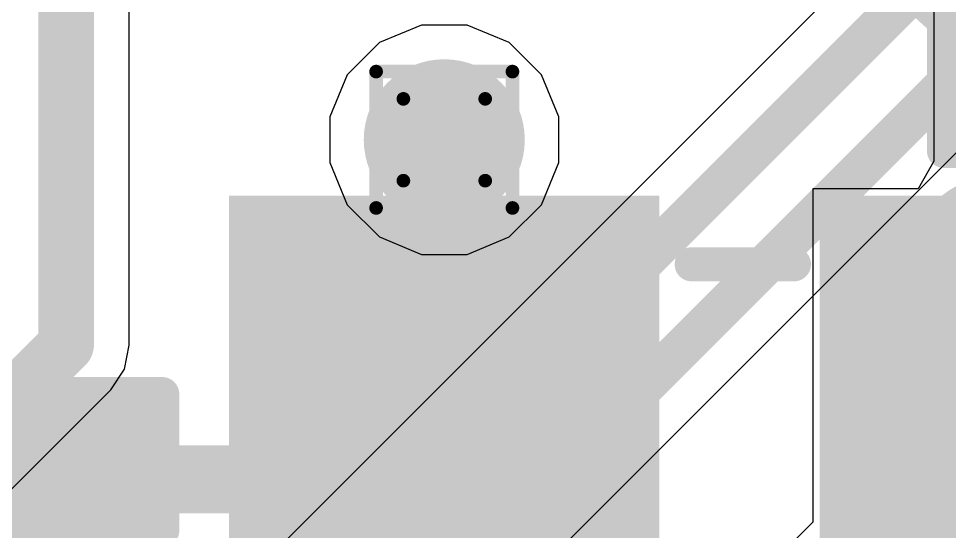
# Model space of a CAD drawing. Header units: inches. Extents: x -11 to 5433, y -4 to 5447.
# Drawn here: x 21.731 to 25.199, y 22.984 to 24.894 of the extents above; entities that cross this region are included whole.
import ezdxf

# ---------------------------------------------------------------- set-up
doc = ezdxf.new("R2010")
doc.units = ezdxf.units.IN
for name, color, linetype in [('Bottom Layer', 5, 'Continuous'), ('Drill Drawing', 1, 'Continuous'), ('Ground', 16, 'Continuous'), ('Power', 76, 'Continuous'), ('Top Layer', 1, 'Continuous'), ('Top Overlay', 2, 'Continuous'), ('Top Paste', 8, 'Continuous'), ('Top Solder', 216, 'Continuous'), ('Via Holes', 16, 'Continuous')]:
    doc.layers.add(name, color=color, linetype=linetype)

# ---------------------------------------------------------------- blocks, each defined once
blk = doc.blocks.new('SMD3225_4P_51')
at = {"layer": 'Top Layer'}
for points in [[(-1.80000021, -0.24999823), (-0.4000004699999999, -0.24999823), (-0.4000004699999999, -1.44999837), (-1.80000021, -1.44999837)], [(0.4000004699999999, -0.24999823), (1.80000021, -0.24999823), (1.80000021, -1.44999837), (0.4000004699999999, -1.44999837)]]:
    blk.add_hatch(color=1, dxfattribs=at).paths.add_polyline_path(points)
at = {"layer": 'Top Paste'}
for points in [[(-1.80000021, -0.24999823), (-0.4000004699999999, -0.24999823), (-0.4000004699999999, -1.44999837), (-1.80000021, -1.44999837)], [(0.4000004699999999, -0.24999823), (1.80000021, -0.24999823), (1.80000021, -1.44999837), (0.4000004699999999, -1.44999837)]]:
    blk.add_hatch(color=8, dxfattribs=at).paths.add_polyline_path(points)
at = {"layer": 'Top Solder'}
for points in [[(-1.90160021, -0.14839823), (-0.29840047, -0.14839823), (-0.29840047, -1.55159837), (-1.90160021, -1.55159837)], [(0.29840047, -0.14839823), (1.90160021, -0.14839823), (1.90160021, -1.55159837), (0.29840047, -1.55159837)]]:
    blk.add_hatch(color=216, dxfattribs=at).paths.add_polyline_path(points)
at = {"layer": 'Top Overlay'}
blk.add_lwpolyline([(0.1778, -1.29539746, 0.127, 0.127, 0), (-0.2032, -1.29539746, 0.127, 0.127, 0)], format="xyseb", dxfattribs=at)
for points in [[(-0.23495, -1.29539746, 0.0635, 0.0635, 1), (-0.17145, -1.29539746, 0.0635, 0.0635, 1)], [(0.14605, -1.29539746, 0.0635, 0.0635, 1), (0.20955, -1.29539746, 0.0635, 0.0635, 1)]]:
    blk.add_lwpolyline(points, format="xyseb", close=True, dxfattribs=at)
blk = doc.blocks.new('C___0402_191')
at = {"layer": 'Top Layer'}
for points in [[(-0.6985, -0.3175), (-0.6985, 0.3174999999999999), (-0.2413000000000001, 0.3175), (-0.2412999999999999, -0.3174999999999999)], [(0.2413000000000001, -0.3175), (0.2412999999999999, 0.3174999999999999), (0.6985, 0.3175), (0.6985, -0.3174999999999999)]]:
    blk.add_hatch(color=1, dxfattribs=at).paths.add_polyline_path(points)
at = {"layer": 'Top Paste'}
for points in [[(-0.6985, -0.3175), (-0.6985, 0.3174999999999999), (-0.2413000000000001, 0.3175), (-0.2412999999999999, -0.3174999999999999)], [(0.2413000000000001, -0.3175), (0.2412999999999999, 0.3174999999999999), (0.6985, 0.3175), (0.6985, -0.3174999999999999)]]:
    blk.add_hatch(color=8, dxfattribs=at).paths.add_polyline_path(points)
at = {"layer": 'Top Solder'}
for points in [[(-0.7584998799999999, -0.3774998800000001), (-0.7584998799999999, 0.3774998799999999), (-0.1813001200000001, 0.3774998800000001), (-0.1813001199999999, -0.3774998799999999)], [(0.1813001200000001, -0.3774998800000001), (0.1813001199999999, 0.3774998799999999), (0.7584998799999999, 0.3774998800000001), (0.7584998799999999, -0.3774998799999999)]]:
    blk.add_hatch(color=216, dxfattribs=at).paths.add_polyline_path(points)
at = {"layer": 'Top Overlay'}
for points in [[(-0.2794, 0.4064, 0.127, 0.127, 0), (-0.7874, 0.4064, 0.127, 0.127, 0)], [(-0.7874, -0.4064, 0.127, 0.127, 0), (-0.7874, 0.4064, 0.127, 0.127, 0)], [(0.7874, 0.4064, 0.127, 0.127, 0), (0.2794, 0.4064, 0.127, 0.127, 0)], [(0.7874, -0.4064, 0.127, 0.127, 0), (0.7874, 0.4064, 0.127, 0.127, 0)], [(-0.2794, -0.4064, 0.127, 0.127, 0), (-0.7874, -0.4064, 0.127, 0.127, 0)], [(0.7874, -0.4064, 0.127, 0.127, 0), (0.2794, -0.4064, 0.127, 0.127, 0)]]:
    blk.add_lwpolyline(points, format="xyseb", dxfattribs=at)
for points in [[(-0.8191499999999999, 0.4064, 0.0635, 0.0635, 1), (-0.7556499999999999, 0.4064, 0.0635, 0.0635, 1)], [(-0.8191499999999999, 0.4064, 0.0635, 0.0635, 1), (-0.7556499999999999, 0.4064, 0.0635, 0.0635, 1)], [(-0.31115, 0.4064, 0.0635, 0.0635, 1), (-0.24765, 0.4064, 0.0635, 0.0635, 1)], [(0.24765, 0.4064, 0.0635, 0.0635, 1), (0.31115, 0.4064, 0.0635, 0.0635, 1)], [(0.7556499999999999, 0.4064, 0.0635, 0.0635, 1), (0.8191499999999999, 0.4064, 0.0635, 0.0635, 1)], [(0.7556499999999999, 0.4064, 0.0635, 0.0635, 1), (0.8191499999999999, 0.4064, 0.0635, 0.0635, 1)], [(-0.8191499999999999, -0.4064, 0.0635, 0.0635, 1), (-0.7556499999999999, -0.4064, 0.0635, 0.0635, 1)], [(-0.8191499999999999, -0.4064, 0.0635, 0.0635, 1), (-0.7556499999999999, -0.4064, 0.0635, 0.0635, 1)], [(-0.31115, -0.4064, 0.0635, 0.0635, 1), (-0.24765, -0.4064, 0.0635, 0.0635, 1)], [(0.24765, -0.4064, 0.0635, 0.0635, 1), (0.31115, -0.4064, 0.0635, 0.0635, 1)], [(0.7556499999999999, -0.4064, 0.0635, 0.0635, 1), (0.8191499999999999, -0.4064, 0.0635, 0.0635, 1)], [(0.7556499999999999, -0.4064, 0.0635, 0.0635, 1), (0.8191499999999999, -0.4064, 0.0635, 0.0635, 1)]]:
    blk.add_lwpolyline(points, format="xyseb", close=True, dxfattribs=at)
blk = doc.blocks.new('C___0402_192')
at = {"layer": 'Top Layer'}
for points in [[(-0.6985, -0.3175), (-0.6985, 0.3175), (-0.2412999999999999, 0.3175), (-0.2413, -0.3175)], [(0.2412999999999999, -0.3175), (0.2413, 0.3175), (0.6985, 0.3175), (0.6985, -0.3175)]]:
    blk.add_hatch(color=1, dxfattribs=at).paths.add_polyline_path(points)
at = {"layer": 'Top Paste'}
for points in [[(-0.6985, -0.3175), (-0.6985, 0.3175), (-0.2412999999999999, 0.3175), (-0.2413, -0.3175)], [(0.2412999999999999, -0.3175), (0.2413, 0.3175), (0.6985, 0.3175), (0.6985, -0.3175)]]:
    blk.add_hatch(color=8, dxfattribs=at).paths.add_polyline_path(points)
at = {"layer": 'Top Solder'}
for points in [[(-0.7584998799999999, -0.37749988), (-0.7584998799999999, 0.37749988), (-0.18130012, 0.37749988), (-0.18130012, -0.37749988)], [(0.18130012, -0.37749988), (0.18130012, 0.37749988), (0.7584998799999999, 0.37749988), (0.7584998799999999, -0.37749988)]]:
    blk.add_hatch(color=216, dxfattribs=at).paths.add_polyline_path(points)
at = {"layer": 'Top Overlay'}
for points in [[(-0.2794, 0.4064, 0.127, 0.127, 0), (-0.7874, 0.4064, 0.127, 0.127, 0)], [(-0.7874, 0.4064, 0.127, 0.127, 0), (-0.7874, -0.4064, 0.127, 0.127, 0)], [(0.7874, 0.4064, 0.127, 0.127, 0), (0.2794, 0.4064, 0.127, 0.127, 0)], [(0.7874, 0.4064, 0.127, 0.127, 0), (0.7874, -0.4064, 0.127, 0.127, 0)], [(-0.2794, -0.4064, 0.127, 0.127, 0), (-0.7874, -0.4064, 0.127, 0.127, 0)], [(0.7874, -0.4064, 0.127, 0.127, 0), (0.2794, -0.4064, 0.127, 0.127, 0)]]:
    blk.add_lwpolyline(points, format="xyseb", dxfattribs=at)
for points in [[(-0.8191499999999999, 0.4064, 0.0635, 0.0635, 1), (-0.7556499999999999, 0.4064, 0.0635, 0.0635, 1)], [(-0.8191499999999999, 0.4064, 0.0635, 0.0635, 1), (-0.7556499999999999, 0.4064, 0.0635, 0.0635, 1)], [(-0.31115, 0.4064, 0.0635, 0.0635, 1), (-0.24765, 0.4064, 0.0635, 0.0635, 1)], [(0.24765, 0.4064, 0.0635, 0.0635, 1), (0.31115, 0.4064, 0.0635, 0.0635, 1)], [(0.7556499999999999, 0.4064, 0.0635, 0.0635, 1), (0.8191499999999999, 0.4064, 0.0635, 0.0635, 1)], [(0.7556499999999999, 0.4064, 0.0635, 0.0635, 1), (0.8191499999999999, 0.4064, 0.0635, 0.0635, 1)], [(-0.8191499999999999, -0.4064, 0.0635, 0.0635, 1), (-0.7556499999999999, -0.4064, 0.0635, 0.0635, 1)], [(-0.8191499999999999, -0.4064, 0.0635, 0.0635, 1), (-0.7556499999999999, -0.4064, 0.0635, 0.0635, 1)], [(-0.31115, -0.4064, 0.0635, 0.0635, 1), (-0.24765, -0.4064, 0.0635, 0.0635, 1)], [(0.24765, -0.4064, 0.0635, 0.0635, 1), (0.31115, -0.4064, 0.0635, 0.0635, 1)], [(0.7556499999999999, -0.4064, 0.0635, 0.0635, 1), (0.8191499999999999, -0.4064, 0.0635, 0.0635, 1)], [(0.7556499999999999, -0.4064, 0.0635, 0.0635, 1), (0.8191499999999999, -0.4064, 0.0635, 0.0635, 1)]]:
    blk.add_lwpolyline(points, format="xyseb", close=True, dxfattribs=at)

msp = doc.modelspace()

# ---------------------------------------------------------------- hatches: boundary and pattern name
at = {"layer": 'Bottom Layer'}
h = msp.add_hatch(color=5, dxfattribs=at)
edge = h.paths.add_edge_path()
edge.add_arc((23.3172, 24.4429534), 0.2999994, 0, 360)
at = {"layer": 'Ground'}
h = msp.add_hatch(color=16, dxfattribs=at)
edge = h.paths.add_edge_path()
edge.add_arc((23.3172, 24.4429534), 0.2999994, 0, 360)
at = {"layer": 'Power'}
h = msp.add_hatch(color=76, dxfattribs=at)
edge = h.paths.add_edge_path()
edge.add_arc((23.3172, 24.4429534), 0.2999994, 0, 360)
at = {"layer": 'Top Layer'}
h = msp.add_hatch(color=1, dxfattribs=at)
edge = h.paths.add_edge_path()
edge.add_arc((23.3172, 24.4429534), 0.2999994, 0, 360)
at = {"layer": 'Via Holes'}
h = msp.add_hatch(color=7, dxfattribs=at)
edge = h.paths.add_edge_path()
edge.add_arc((23.3172, 24.4429534), 0.1499997, 0, 360)

# ---------------------------------------------------------------- linework, layer by layer
at = {"layer": 'Bottom Layer'}
for points in [[(14.47733452, 30.2128428, 0.2794, 0.2794, 0), (25.90823368, 18.78194364, 0.2794, 0.2794, 0)], [(25.67448256, 24.79164968, 0.2794, 0.2794, -0.4142135623730951), (24.9505851, 25.51554714, 0.2794, 0.2794, 0)], [(24.9505851, 23.53435476, 0.2794, 0.2794, -0.4142135623730951), (25.67448256, 24.25825222, 0.2794, 0.2794, 0)], [(24.9505851, 23.53435222, 0.2794, 0.2794, 0), (24.9505851, 23.53435476, 0.2794, 0.2794, 0)], [(25.67448256, 22.81045476, 0.2794, 0.2794, -0.4142135623730951), (24.9505851, 23.53435222, 0.2794, 0.2794, 0)]]:
    msp.add_lwpolyline(points, format="xyseb", dxfattribs=at)
for points in [[(24.8807351, 23.53435476, 0.1397, 0.1397, 1), (25.0204351, 23.53435476, 0.1397, 0.1397, 1)], [(24.8807351, 23.53435476, 0.1397, 0.1397, 1), (25.0204351, 23.53435476, 0.1397, 0.1397, 1)], [(24.8807351, 23.53435222, 0.1397, 0.1397, 1), (25.0204351, 23.53435222, 0.1397, 0.1397, 1)], [(24.8807351, 23.53435222, 0.1397, 0.1397, 1), (25.0204351, 23.53435222, 0.1397, 0.1397, 1)]]:
    msp.add_lwpolyline(points, format="xyseb", close=True, dxfattribs=at)
at = {"layer": 'Drill Drawing'}
for points in [[(23.0632, 24.6969534, 0.0508, 0.0508, 0), (23.5712, 24.6969534, 0.0508, 0.0508, 0)], [(23.0632, 24.1889534, 0.0508, 0.0508, 0), (23.0632, 24.6969534, 0.0508, 0.0508, 0)], [(23.5712, 24.1889534, 0.0508, 0.0508, 0), (23.5712, 24.6969534, 0.0508, 0.0508, 0)], [(23.1648, 24.5953534, 0.0508, 0.0508, 0), (23.4696, 24.5953534, 0.0508, 0.0508, 0)], [(23.1648, 24.2905534, 0.0508, 0.0508, 0), (23.1648, 24.5953534, 0.0508, 0.0508, 0)], [(23.4696, 24.2905534, 0.0508, 0.0508, 0), (23.4696, 24.5953534, 0.0508, 0.0508, 0)], [(23.1648, 24.2905534, 0.0508, 0.0508, 0), (23.4696, 24.2905534, 0.0508, 0.0508, 0)], [(23.0632, 24.1889534, 0.0508, 0.0508, 0), (23.5712, 24.1889534, 0.0508, 0.0508, 0)]]:
    msp.add_lwpolyline(points, format="xyseb", dxfattribs=at)
for points in [[(23.0505, 24.6969534, 0.0254, 0.0254, 1), (23.0759, 24.6969534, 0.0254, 0.0254, 1)], [(23.0505, 24.6969534, 0.0254, 0.0254, 1), (23.0759, 24.6969534, 0.0254, 0.0254, 1)], [(23.5585, 24.6969534, 0.0254, 0.0254, 1), (23.5839, 24.6969534, 0.0254, 0.0254, 1)], [(23.5585, 24.6969534, 0.0254, 0.0254, 1), (23.5839, 24.6969534, 0.0254, 0.0254, 1)], [(23.1521, 24.5953534, 0.0254, 0.0254, 1), (23.1775, 24.5953534, 0.0254, 0.0254, 1)], [(23.1521, 24.5953534, 0.0254, 0.0254, 1), (23.1775, 24.5953534, 0.0254, 0.0254, 1)], [(23.4569, 24.5953534, 0.0254, 0.0254, 1), (23.4823, 24.5953534, 0.0254, 0.0254, 1)], [(23.4569, 24.5953534, 0.0254, 0.0254, 1), (23.4823, 24.5953534, 0.0254, 0.0254, 1)], [(23.1521, 24.2905534, 0.0254, 0.0254, 1), (23.1775, 24.2905534, 0.0254, 0.0254, 1)], [(23.1521, 24.2905534, 0.0254, 0.0254, 1), (23.1775, 24.2905534, 0.0254, 0.0254, 1)], [(23.4569, 24.2905534, 0.0254, 0.0254, 1), (23.4823, 24.2905534, 0.0254, 0.0254, 1)], [(23.4569, 24.2905534, 0.0254, 0.0254, 1), (23.4823, 24.2905534, 0.0254, 0.0254, 1)], [(23.0505, 24.1889534, 0.0254, 0.0254, 1), (23.0759, 24.1889534, 0.0254, 0.0254, 1)], [(23.0505, 24.1889534, 0.0254, 0.0254, 1), (23.0759, 24.1889534, 0.0254, 0.0254, 1)], [(23.5585, 24.1889534, 0.0254, 0.0254, 1), (23.5839, 24.1889534, 0.0254, 0.0254, 1)], [(23.5585, 24.1889534, 0.0254, 0.0254, 1), (23.5839, 24.1889534, 0.0254, 0.0254, 1)]]:
    msp.add_lwpolyline(points, format="xyseb", close=True, dxfattribs=at)
at = {"layer": 'Ground'}
for p, q in [((22.14342028, 23.67830418), (22.14342028, 28.9681031)), ((26.9706852, 27.1939385), (17.9814474, 18.20470324)), ((24.49351464, 23.66380078), (27.65456496, 26.8248511)), ((22.1255082, 23.58824848), (22.14342028, 23.67830418)), ((24.30008094, 23.47036454), (24.49350194, 23.66378808)), ((24.49350194, 23.66378808), (24.49350956, 23.66379316)), ((24.49350956, 23.66379316), (24.49351464, 23.66380078)), ((22.07449738, 23.51190624), (22.1255082, 23.58824848)), ((20.72266874, 22.16008014), (22.07449738, 23.51190624)), ((18.67245948, 17.84274562), (24.3000657, 23.47035438)), ((24.3000657, 23.47035438), (24.30008094, 23.47036454))]:
    msp.add_line(p, q, dxfattribs=at)
for points in [[(21.9080969, 23.67830418, 0.2076069, 0.2076069, 0), (21.9080969, 28.9681031, 0.2076069, 0.2076069, 0)], [(18.12794698, 18.05820366, 0.1524, 0.1524, 0), (27.17786538, 27.10812206, 0.1524, 0.1524, 0)], [(24.34700998, 23.81029528, 0.1524, 0.1524, 0), (27.50806538, 26.97135068, 0.1524, 0.1524, 0)], [(24.15358136, 23.61686412, 0.1524, 0.1524, 0), (24.34700998, 23.81029274, 0.1524, 0.1524, 0)], [(24.34700998, 23.81029274, 0.1524, 0.1524, 0), (24.34700998, 23.81029528, 0.1524, 0.1524, 0)], [(20.5562708, 22.32647808, 0.2076069, 0.2076069, 0), (21.9080969, 23.67830418, 0.2076069, 0.2076069, 0)], [(18.45814698, 17.92143228, 0.1524, 0.1524, 0), (24.15357882, 23.61686412, 0.1524, 0.1524, 0)], [(24.15357882, 23.61686412, 0.1524, 0.1524, 0), (24.15358136, 23.61686412, 0.1524, 0.1524, 0)]]:
    msp.add_lwpolyline(points, format="xyseb", dxfattribs=at)
for points in [[(24.30890998, 23.81029528, 0.0762, 0.0762, 1), (24.38510998, 23.81029528, 0.0762, 0.0762, 1)], [(24.30890998, 23.81029528, 0.0762, 0.0762, 1), (24.38510998, 23.81029528, 0.0762, 0.0762, 1)], [(24.30890998, 23.81029274, 0.0762, 0.0762, 1), (24.38510998, 23.81029274, 0.0762, 0.0762, 1)], [(24.30890998, 23.81029274, 0.0762, 0.0762, 1), (24.38510998, 23.81029274, 0.0762, 0.0762, 1)], [(21.85619454, 23.67830418, 0.10380218, 0.10380218, 1), (21.95999926, 23.67830418, 0.10380218, 0.10380218, 1)], [(21.85619454, 23.67830418, 0.10380218, 0.10380218, 1), (21.95999926, 23.67830418, 0.10380218, 0.10380218, 1)], [(24.11547882, 23.61686412, 0.0762, 0.0762, 1), (24.19167882, 23.61686412, 0.0762, 0.0762, 1)], [(24.11547882, 23.61686412, 0.0762, 0.0762, 1), (24.19167882, 23.61686412, 0.0762, 0.0762, 1)], [(24.11548136, 23.61686412, 0.0762, 0.0762, 1), (24.19168136, 23.61686412, 0.0762, 0.0762, 1)], [(24.11548136, 23.61686412, 0.0762, 0.0762, 1), (24.19168136, 23.61686412, 0.0762, 0.0762, 1)]]:
    msp.add_lwpolyline(points, format="xyseb", close=True, dxfattribs=at)
at = {"layer": 'Power'}
for p, q in [((23.23226494, 24.8699528), (23.07532596, 24.80494404)), ((23.40213506, 24.8699528), (23.23226494, 24.8699528)), ((23.55907404, 24.80494404), (23.40213506, 24.8699528)), ((23.07532596, 24.80494404), (22.95520936, 24.68482744)), ((23.67919064, 24.68482744), (23.55907404, 24.80494404)), ((22.95520936, 24.68482744), (22.8902006, 24.52788846)), ((23.7441994, 24.52788846), (23.67919064, 24.68482744)), ((22.8902006, 24.52788846), (22.8902006, 24.35801834)), ((23.7441994, 24.35801834), (23.7441994, 24.52788846)), ((22.8902006, 24.35801834), (22.95520936, 24.20107936)), ((23.67919064, 24.20107936), (23.7441994, 24.35801834)), ((22.95520936, 24.20107936), (23.07532596, 24.08096276)), ((23.55907404, 24.08096276), (23.67919064, 24.20107936)), ((23.07532596, 24.08096276), (23.23226494, 24.015954)), ((23.40213506, 24.015954), (23.55907404, 24.08096276)), ((23.23226494, 24.015954), (23.40213506, 24.015954))]:
    msp.add_line(p, q, dxfattribs=at)
at = {"layer": 'Top Layer'}
for p, q in [((25.14070664, 25.25268762), (25.14070664, 24.36369016)), ((25.14070664, 24.36369016), (25.0830207, 24.2605814)), ((25.0830207, 24.2605814), (24.68980838, 24.2605814)), ((24.68980838, 24.2605814), (24.68980838, 23.01789148)), ((24.68980838, 23.01789148), (24.2739799, 22.602063))]:
    msp.add_line(p, q, dxfattribs=at)
for points in [[(23.3172, 23.5339763, 0.254, 0.254, 0), (23.3172, 24.4429534, 0.254, 0.254, 0)], [(22.9610793, 23.1778556, 0.254, 0.254, 0), (23.3172, 23.5339763, 0.254, 0.254, 0)], [(24.42963364, 22.44640926, 0.1778, 0.1778, 0), (25.51680698, 23.5335826, 0.1778, 0.1778, 0)], [(21.86003502, 23.1778556, 0.254, 0.254, 0), (22.9610793, 23.1778556, 0.254, 0.254, 0)]]:
    msp.add_lwpolyline(points, format="xyseb", dxfattribs=at)
for points in [[(23.2537, 24.4429534, 0.127, 0.127, 1), (23.3807, 24.4429534, 0.127, 0.127, 1)], [(23.2537, 23.5339763, 0.127, 0.127, 1), (23.3807, 23.5339763, 0.127, 0.127, 1)], [(23.2537, 23.5339763, 0.127, 0.127, 1), (23.3807, 23.5339763, 0.127, 0.127, 1)], [(21.79653502, 23.1778556, 0.127, 0.127, 1), (21.92353502, 23.1778556, 0.127, 0.127, 1)], [(22.8975793, 23.1778556, 0.127, 0.127, 1), (23.0245793, 23.1778556, 0.127, 0.127, 1)], [(22.8975793, 23.1778556, 0.127, 0.127, 1), (23.0245793, 23.1778556, 0.127, 0.127, 1)]]:
    msp.add_lwpolyline(points, format="xyseb", close=True, dxfattribs=at)

# ---------------------------------------------------------------- block references
for name, p, rotation in [('C___0402_192', (25.96620664, 24.80818762), 180), ('SMD3225_4P_51', (24.41680664, 22.6835843), 180), ('C___0402_191', (21.86003502, 22.7079556), 270)]:
    msp.add_blockref(name, p, dxfattribs=dict(rotation=rotation))

doc.saveas('drawing.dxf')
